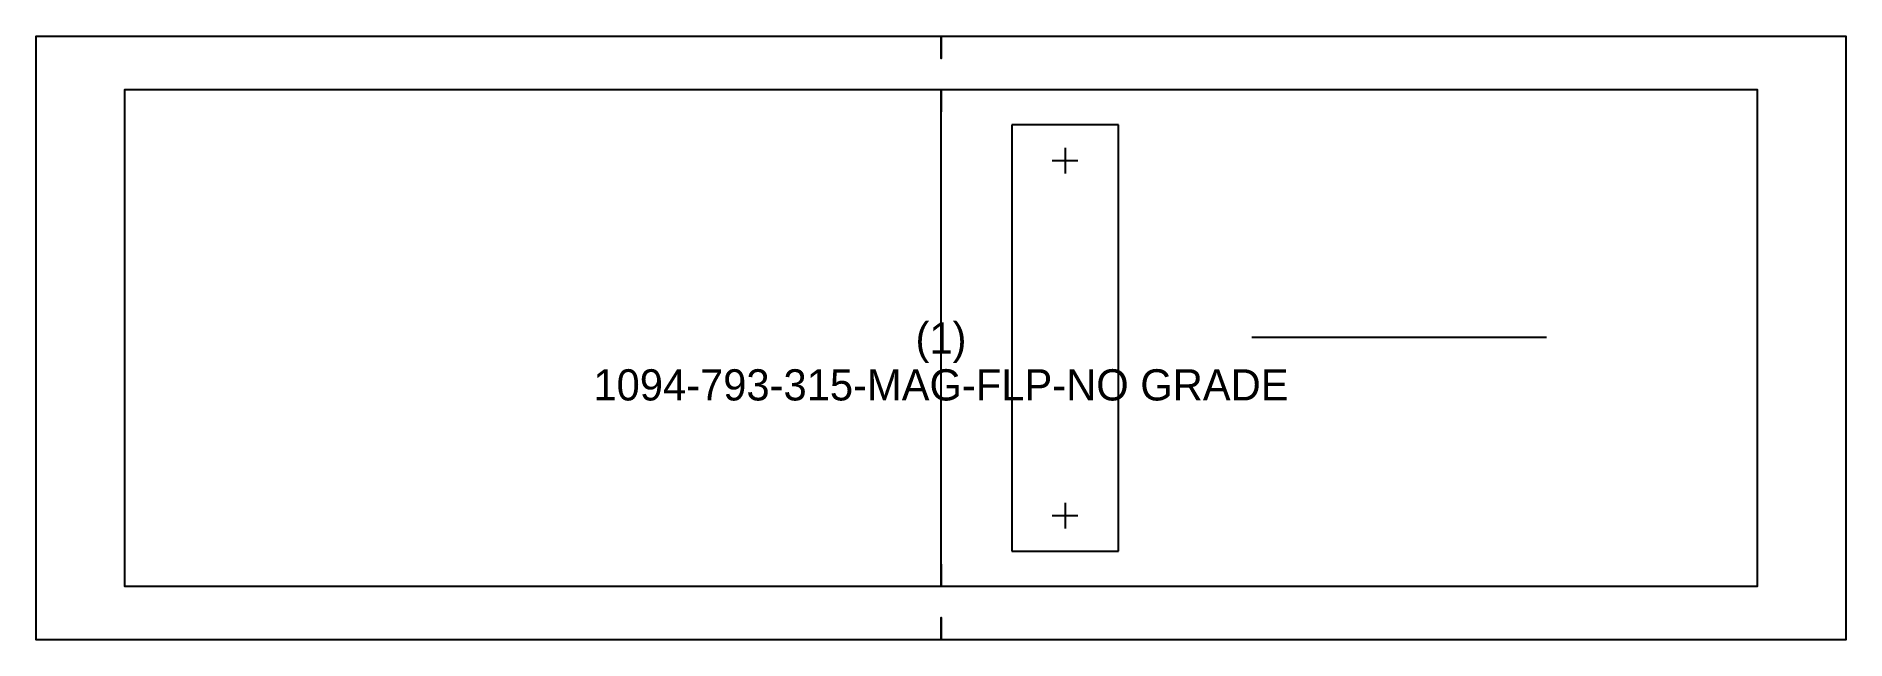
# Model space of a CAD drawing. Header units: inches. Extents: x 0 to 12.8, y 0 to 4.2.
import ezdxf
from ezdxf.enums import TextEntityAlignment as Align

# ---------------------------------------------------------------- set-up
doc = ezdxf.new("R2010")
doc.units = ezdxf.units.IN

msp = doc.modelspace()

# ---------------------------------------------------------------- linework, layer by layer
at = {"layer": 'T001L001'}
for points in [[(6.375, 4.25), (6.375, 4.092), (6.375, 4.25), (12.75, 4.25), (12.75, 0), (6.375, 0), (6.375, 0.157), (6.375, 0), (0, 0), (0, 4.25), (6.375, 4.25)], [(6.375, 3.875), (6.375, 3.717), (6.375, 3.875), (12.125, 3.875), (12.125, 0.375), (6.375, 0.375), (6.375, 0.532), (6.375, 0.375), (0.625, 0.375), (0.625, 3.875), (6.375, 3.875)], [(6.375, 0.375), (6.375, 3.875)], [(6.875, 3.625), (6.875, 0.625)], [(7.625, 3.625), (6.875, 3.625)], [(7.625, 0.625), (7.625, 3.625)], [(7.25, 3.465), (7.25, 3.284)], [(7.159, 3.375), (7.34, 3.375)], [(8.565, 2.13), (10.642, 2.13)], [(7.25, 0.965), (7.25, 0.784)], [(7.159, 0.875), (7.34, 0.875)], [(6.875, 0.625), (7.625, 0.625)]]:
    msp.add_lwpolyline(points, dxfattribs=at)

# ---------------------------------------------------------------- texts
at = {"layer": 'ABC'}
for s, height, p in [('(1)', 0.2197, (6.375, 2.125)), ('1094-793-315-MAG-FLP-NO GRADE', 0.21968, (6.375, 1.795))]:
    msp.add_text(s, height=height, dxfattribs=at).set_placement(p, align=Align.MIDDLE_CENTER)

doc.saveas('drawing.dxf')
